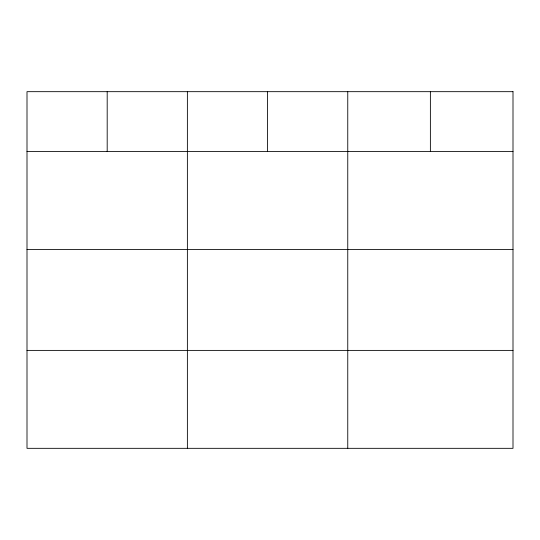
<?xml version="1.0" encoding="UTF-8"?>
<svg xmlns="http://www.w3.org/2000/svg" width="540" height="540" viewBox="0 0 540 540"><rect width="100%" height="100%" fill="white"/><g stroke="black" fill="none" stroke-linecap="round" stroke-linejoin="round"><path stroke-width="0.81" d="M27 151.538L513 151.538M27 249.48L513 249.48M27 350.393L513 350.393M430.38 91.672L430.38 151.538M347.76 91.672L347.76 448.328M267.57 91.672L267.57 151.538M187.38 91.672L187.38 448.328M107.19 91.672L107.19 151.538M513 91.672L27 91.672L27 448.328L513 448.328L513 91.672"/></g></svg>
